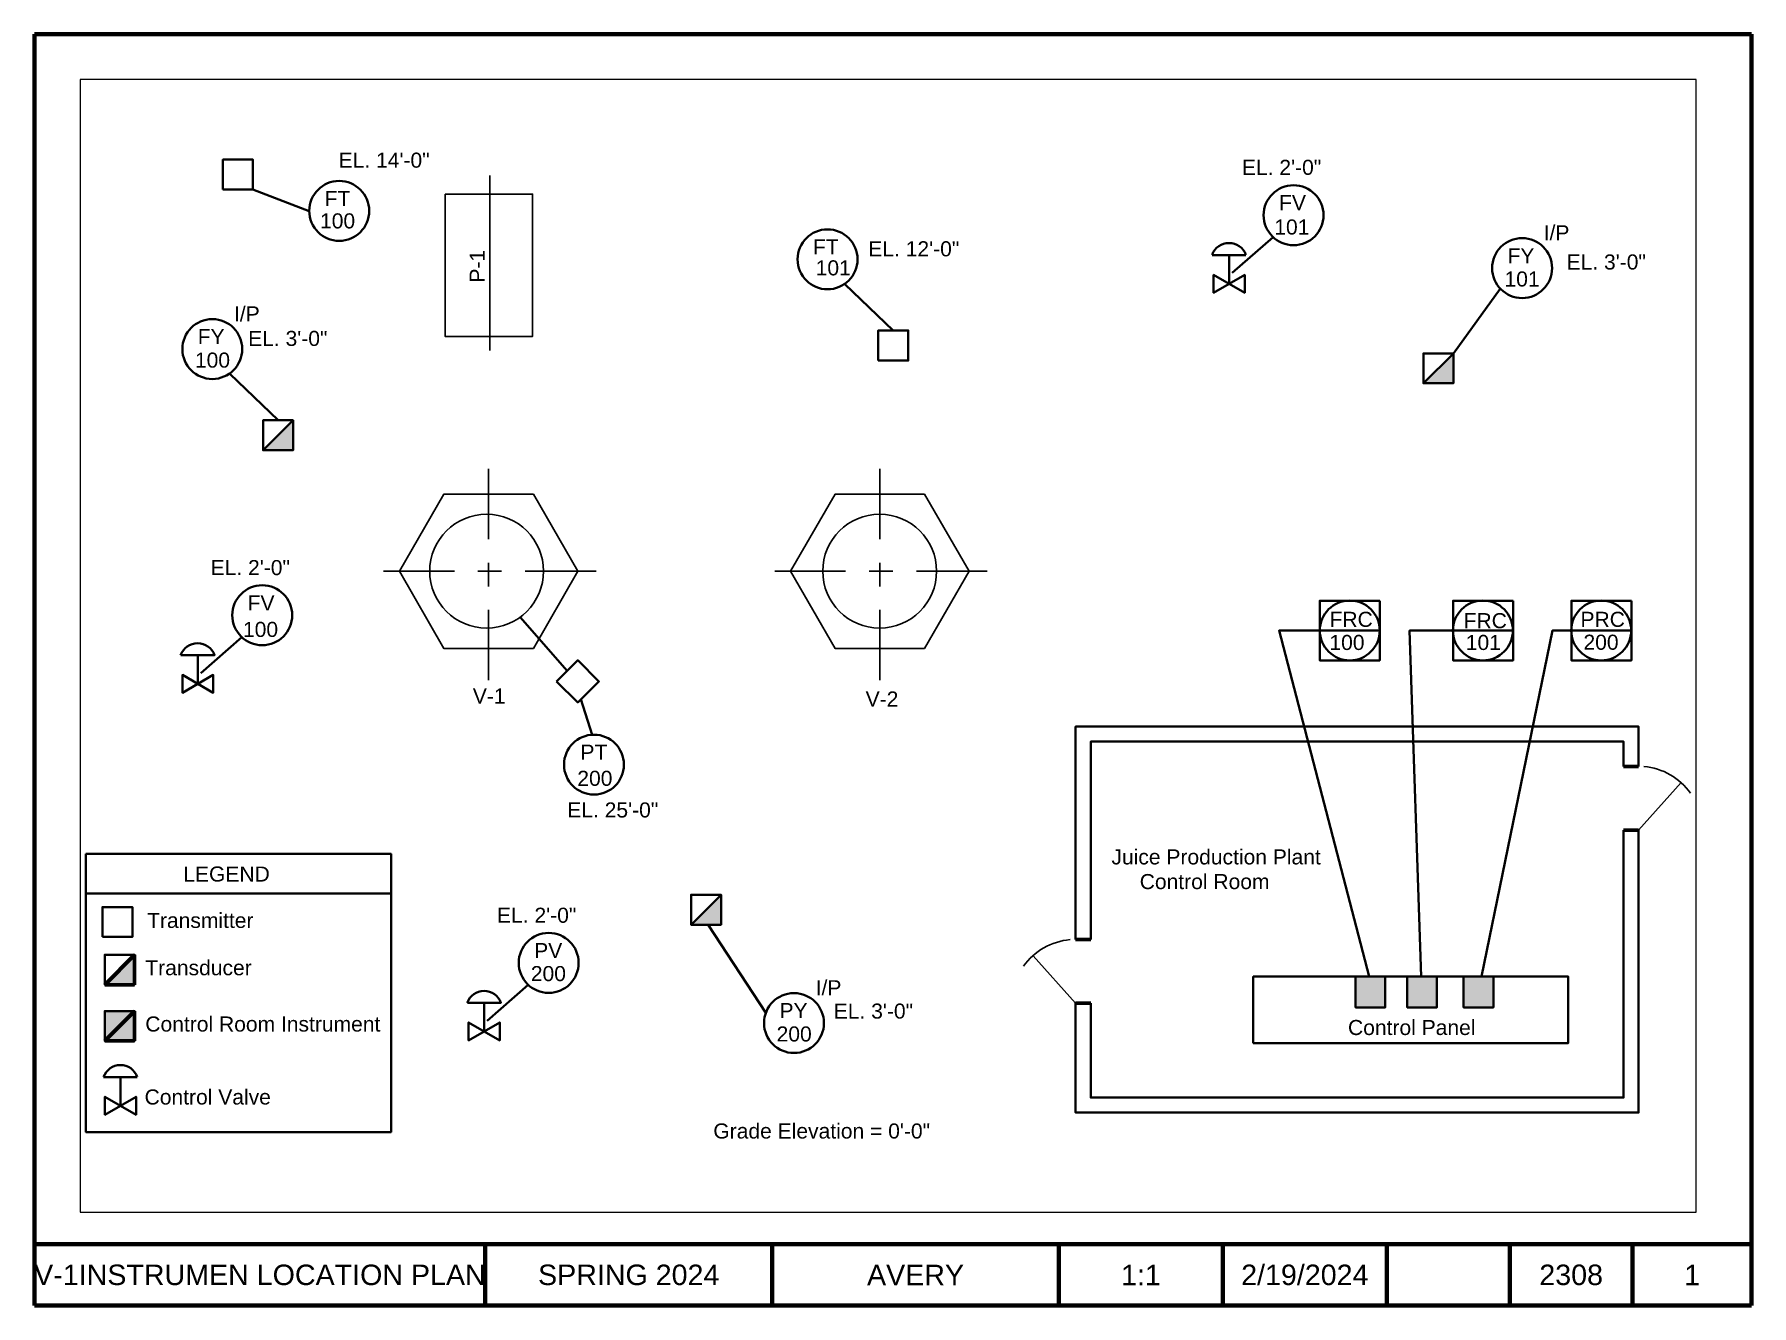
# Paper-space layout '1' of a CAD drawing. Header units: inches. Extents: x 0 to 10.5, y 0.1 to 7.8.
# The model-space entities are those that its viewports show. They can reach past a viewport. Long polylines and large blocks are cut down to what shows.
import ezdxf

# ---------------------------------------------------------------- set-up
doc = ezdxf.new("R2010")
doc.units = ezdxf.units.IN
doc.header["$MEASUREMENT"] = 0
for name, color, linetype, lineweight in [('Border', 5, 'Continuous', 80), ('Object', 1, 'Continuous', 60), ('Text', 7, 'Continuous', 30)]:
    doc.layers.add(name, color=color, linetype=linetype, lineweight=lineweight)
doc.layers.add('VP', color=8, linetype='Continuous', plot=False)
doc.styles.add('PDF ArialMT', font='arial.ttf')
doc.styles.get("Standard").update_dxf_attribs({"font": 'arial.ttf'})

msp = doc.modelspace()

# ---------------------------------------------------------------- hatches: boundary and pattern name
at = {"layer": 'Object'}
h = msp.add_hatch(color=256, dxfattribs=at)
h.dxf.hatch_style = 1
h.paths.add_polyline_path([(3.227, 7.845), (2.977, 7.594), (3.227, 7.594)])
h.paths.add_polyline_path([(6.799, 3.884), (6.548, 3.634), (6.799, 3.634)])
h.paths.add_polyline_path([(1.905, 2.913), (1.656, 2.913), (1.656, 2.664)])
h.paths.add_polyline_path([(1.905, 2.913), (1.656, 2.664), (1.905, 2.664)], flags=17)
h.paths.add_polyline_path([(12.341, 3.201), (12.093, 3.201), (12.093, 2.944), (12.341, 2.944)])
h.paths.add_polyline_path([(12.772, 3.201), (12.524, 3.201), (12.524, 2.944), (12.772, 2.944)])
h.paths.add_polyline_path([(13.243, 3.201), (12.995, 3.201), (12.995, 2.944), (13.243, 2.944)])
h.paths.add_polyline_path([(12.91, 8.403), (12.659, 8.154), (12.91, 8.154)])
h.paths.add_polyline_path([(1.905, 3.383), (1.656, 3.133), (1.905, 3.133)])
h = msp.add_hatch(color=256, dxfattribs=at)
h.dxf.hatch_style = 1
h.paths.add_polyline_path([(1.905, 3.383), (1.656, 3.133), (1.905, 3.133)])
h.paths.add_polyline_path([(1.905, 2.913), (1.656, 2.913), (1.656, 2.664)])
h.paths.add_polyline_path([(1.905, 2.913), (1.656, 2.664), (1.905, 2.664)], flags=17)

# ---------------------------------------------------------------- linework, layer by layer
for p, q in [((1.905, 3.383), (1.656, 3.133)), ((1.905, 3.133), (1.905, 3.383)), ((1.656, 3.133), (1.905, 3.133)), ((1.656, 2.664), (1.905, 2.913)), ((1.905, 2.913), (1.905, 2.664)), ((1.905, 2.664), (1.656, 2.664))]:
    msp.add_line(p, q, dxfattribs=at)
at = {"layer": 'Object', "lineweight": 40}
for points in [[(2.642, 9.77), (2.892, 9.77), (2.892, 10.021), (2.642, 10.021)], [(8.11, 8.343), (8.36, 8.343), (8.36, 8.594), (8.11, 8.594)], [(12.295, 6.338), (12.295, 5.84), (11.795, 5.84), (11.795, 6.338)], [(13.407, 6.338), (13.407, 5.84), (12.907, 5.84), (12.907, 6.338)], [(14.395, 6.338), (14.395, 5.84), (13.894, 5.84), (13.894, 6.338)], [(5.425, 5.665), (5.602, 5.842), (5.779, 5.665), (5.602, 5.489)], [(1.498, 4.225), (4.045, 4.225), (4.045, 1.903), (1.498, 1.903)], [(1.636, 3.532), (1.887, 3.532), (1.887, 3.781), (1.636, 3.781)], [(11.24, 2.646), (13.868, 2.646), (13.868, 3.201), (11.24, 3.201)]]:
    msp.add_lwpolyline(points, close=True, dxfattribs=at)
at = {"layer": 'Object', "lineweight": 30}
for points in [[(4.868, 9.889), (4.868, 8.427)], [(4.859, 7.438), (4.859, 6.852)], [(8.124, 7.438), (8.124, 6.852)], [(4.859, 6.655), (4.859, 6.458)], [(8.124, 6.655), (8.124, 6.458)], [(3.981, 6.584), (4.573, 6.584)], [(4.769, 6.584), (4.966, 6.584)], [(5.163, 6.584), (5.755, 6.584)], [(7.247, 6.584), (7.837, 6.584)], [(8.034, 6.584), (8.231, 6.584)], [(8.428, 6.584), (9.02, 6.584)], [(4.859, 6.261), (4.859, 5.674)], [(8.124, 6.261), (8.124, 5.674)], [(14.455, 4.423), (14.809, 4.82)], [(9.757, 2.978), (9.403, 3.374)]]:
    msp.add_lwpolyline(points, dxfattribs=at)
at = {"layer": 'Object', "lineweight": 40}
for points in [[(2.892, 9.77), (3.362, 9.591)], [(11.405, 9.373), (11.063, 9.074)], [(10.897, 9.224), (11.178, 9.224)], [(11.038, 9.224), (11.038, 8.984), (11.168, 8.909), (11.168, 9.058), (11.038, 8.984), (10.909, 9.058), (10.909, 8.909), (11.038, 8.984)], [(7.831, 8.981), (8.235, 8.594)], [(13.301, 8.942), (12.91, 8.403), (12.659, 8.154), (12.659, 8.403), (12.91, 8.403), (12.91, 8.154), (12.659, 8.154)], [(2.698, 8.232), (3.102, 7.845)], [(2.977, 7.594), (3.227, 7.594), (3.227, 7.845), (2.977, 7.845), (2.977, 7.594), (3.227, 7.845)], [(5.123, 6.201), (5.514, 5.754)], [(2.799, 6.034), (2.456, 5.734)], [(12.207, 3.201), (11.455, 6.089), (11.795, 6.089), (12.295, 6.089)], [(12.641, 3.201), (12.544, 6.089), (12.907, 6.089), (13.407, 6.089)], [(13.143, 3.201), (13.736, 6.089), (13.894, 6.089), (14.395, 6.089)], [(2.431, 5.885), (2.431, 5.645), (2.561, 5.57), (2.561, 5.719), (2.431, 5.645), (2.303, 5.719), (2.303, 5.57), (2.431, 5.645)], [(5.724, 5.219), (5.629, 5.517)], [(14.455, 4.955), (14.455, 5.288), (9.757, 5.288), (9.757, 3.509)], [(14.33, 4.955), (14.33, 5.163), (9.883, 5.163), (9.883, 3.509)], [(9.757, 2.978), (9.757, 2.065), (14.455, 2.065), (14.455, 4.423)], [(9.883, 2.978), (9.883, 2.191), (14.33, 2.191), (14.33, 4.423)], [(1.498, 3.894), (4.045, 3.894)], [(6.548, 3.634), (6.799, 3.634), (6.799, 3.884), (6.548, 3.884), (6.548, 3.634), (6.799, 3.884)], [(6.69, 3.634), (7.173, 2.899)], [(1.656, 3.133), (1.905, 3.133), (1.905, 3.383), (1.656, 3.383), (1.656, 3.133), (1.905, 3.383)], [(12.341, 3.201), (12.341, 2.944), (12.093, 2.944), (12.093, 3.201)], [(12.772, 3.201), (12.772, 2.944), (12.524, 2.944), (12.524, 3.201)], [(13.243, 3.201), (13.243, 2.944), (12.995, 2.944), (12.995, 3.201)], [(5.19, 3.133), (4.847, 2.832)], [(1.656, 2.664), (1.905, 2.664), (1.905, 2.913), (1.656, 2.913), (1.656, 2.664), (1.656, 2.913), (1.905, 2.913)], [(4.822, 2.983), (4.822, 2.743), (4.952, 2.668), (4.952, 2.818), (4.822, 2.743), (4.692, 2.818), (4.692, 2.668), (4.822, 2.743)], [(1.646, 2.362), (1.927, 2.362)], [(1.787, 2.362), (1.787, 2.123), (1.917, 2.048), (1.917, 2.198), (1.787, 2.123), (1.657, 2.198), (1.657, 2.048), (1.787, 2.123)]]:
    msp.add_lwpolyline(points, dxfattribs=at)
at = {"layer": 'Object', "lineweight": 25}
msp.add_lwpolyline([(4.496, 9.732), (5.225, 9.732), (5.225, 8.545), (4.496, 8.545)], close=True, dxfattribs=at)
at = {"layer": 'Object', "lineweight": 30}
for points in [[(4.114, 6.584), (4.486, 5.939), (5.232, 5.939), (5.603, 6.584), (5.232, 7.228), (4.486, 7.228)], [(7.379, 6.584), (7.752, 5.939), (8.496, 5.939), (8.869, 6.584), (8.496, 7.228), (7.752, 7.228)]]:
    msp.add_lwpolyline(points, close=True, dxfattribs=at)
at = {"layer": 'Object', "lineweight": 40}
for points in [[(2.291, 5.885), (2.572, 5.885, 0.69813), (2.289, 5.885)], [(4.682, 2.983), (4.962, 2.983, 0.69813), (4.68, 2.983)]]:
    msp.add_lwpolyline(points, format="xyb", dxfattribs=at)
at = {"layer": 'Object', "lineweight": 60}
for points in [[(14.33, 4.955), (14.455, 4.955)], [(14.33, 4.423), (14.455, 4.423)], [(9.883, 3.509), (9.757, 3.509)], [(9.883, 2.978), (9.757, 2.978)]]:
    msp.add_lwpolyline(points, dxfattribs=at)
at = {"layer": 'Object', "lineweight": 40}
for centre in [(3.612, 9.592), (11.576, 9.556), (7.687, 9.188), (13.483, 9.115), (2.553, 8.439), (2.97, 6.217), (12.045, 6.09), (13.156, 6.09), (14.143, 6.09), (5.738, 4.97), (5.36, 3.315), (7.407, 2.813)]:
    msp.add_circle(centre, 0.25, dxfattribs=at)
at = {"layer": 'Object', "lineweight": 25}
for centre in [(4.842, 6.585), (8.122, 6.585)]:
    msp.add_circle(centre, 0.475, dxfattribs=at)
at = {"layer": 'Object', "lineweight": 40}
for centre in [(11.037, 9.174), (1.786, 2.312)]:
    msp.add_arc(centre, 0.15, 20.1599, 159.8401, dxfattribs=at)
at = {"layer": 'Object', "lineweight": 30}
for centre, start, end in [((14.454, 4.424), 35.3156, 85.0781), ((9.756, 2.979), 94.9219, 144.6844)]:
    msp.add_arc(centre, 0.532, start, end, dxfattribs=at)
at = {"layer": 'Object'}
for points in [[(12.91, 8.403), (12.91, 8.154), (12.659, 8.154)], [(3.227, 7.845), (3.227, 7.594), (2.977, 7.594)], [(6.799, 3.884), (6.799, 3.634), (6.548, 3.634)], [(1.905, 3.383), (1.905, 3.133), (1.656, 3.133)], [(12.341, 3.201), (12.093, 3.201), (12.341, 2.944)], [(12.093, 3.201), (12.341, 2.944), (12.093, 2.944)], [(12.772, 3.201), (12.524, 3.201), (12.772, 2.944)], [(12.524, 3.201), (12.772, 2.944), (12.524, 2.944)], [(13.243, 3.201), (12.995, 3.201), (13.243, 2.944)], [(12.995, 3.201), (13.243, 2.944), (12.995, 2.944)], [(1.905, 2.913), (1.656, 2.913), (1.905, 2.664)], [(1.656, 2.913), (1.905, 2.664), (1.656, 2.664)]]:
    msp.add_solid(points, dxfattribs=at)

# ---------------------------------------------------------------- texts
at = {"layer": 'Text', "attachment_point": 4, "style": 'PDF ArialMT'}
for s, insert, char_height in [('EL. 14\'-0"', (3.607, 10.015), 0.1257), ('EL. 2\'-0"', (11.145, 9.955), 0.1257), ('FT', (3.49, 9.696), 0.1257), ('FV', (11.455, 9.661), 0.1257), ('100', (3.452, 9.508), 0.1257), ('101', (11.415, 9.457), 0.1257), ('I/P', (13.663, 9.409), 0.1257), ('FT', (7.565, 9.292), 0.1257), ('EL. 12\'-0"', (8.027, 9.275), 0.1257), ('101', (7.588, 9.116), 0.1257), ('FY', (13.361, 9.218), 0.1257), ('EL. 3\'-0"', (13.854, 9.165), 0.1257), ('101', (13.336, 9.023), 0.1257), ('I/P', (2.734, 8.732), 0.1257), ('FY', (2.432, 8.543), 0.125), ('EL. 3\'-0"', (2.852, 8.527), 0.1257), ('100', (2.408, 8.346), 0.1257), ('EL. 2\'-0"', (2.539, 6.614), 0.1257), ('FV', (2.848, 6.32), 0.1257), ('100', (2.809, 6.098), 0.1257), ('FRC', (11.876, 6.182), 0.1257), ('FRC', (12.995, 6.171), 0.1257), ('PRC', (13.97, 6.182), 0.1257), ('100', (11.875, 5.989), 0.1257), ('101', (13.013, 5.989), 0.1257), ('200', (13.995, 5.991), 0.1257), ('V-1', (4.727, 5.543), 0.1257), ('V-2', (8.005, 5.518), 0.1257), ('PT', (5.625, 5.074), 0.1257), ('200', (5.599, 4.855), 0.1257), ('EL. 25\'-0"', (5.515, 4.591), 0.1257), ('Juice Production Plant', (10.056, 4.199), 0.1257), ('LEGEND', (2.311, 4.056), 0.1257), ('Control Room', (10.292, 3.993), 0.1257), ('Transmitter', (2.009, 3.669), 0.1257), ('EL. 2\'-0"', (4.929, 3.712), 0.1257), ('PV', (5.239, 3.418), 0.1257), ('Transducer', (1.994, 3.274), 0.1257), ('200', (5.211, 3.225), 0.1257), ('I/P', (7.588, 3.107), 0.1257), ('Control Room Instrument', (1.994, 2.804), 0.1257), ('PY', (7.286, 2.917), 0.1257), ('EL. 3\'-0"', (7.739, 2.912), 0.1257), ('200', (7.262, 2.721), 0.1257), ('Control Panel', (12.03, 2.775), 0.1257), ('Control Valve', (1.988, 2.195), 0.1257), ('Grade Elevation = 0\'-0"', (6.734, 1.911), 0.1257)]:
    msp.add_mtext(s, dxfattribs=dict(at, insert=insert, char_height=char_height))
at = {"layer": 'Text', "insert": (4.764, 8.994), "char_height": 0.1257, "attachment_point": 4, "rotation": 90, "style": 'PDF ArialMT'}
msp.add_mtext('P-1 ', dxfattribs=at)

psp = doc.layouts.new('1')

# ---------------------------------------------------------------- linework, layer by layer
at = {"layer": 'Border'}
for p, q in [((0.008, 0.053), (0.008, 7.812)), ((0.008, 7.812), (10.484, 7.812)), ((10.484, 7.812), (10.484, 0.053)), ((0.008, 0.428), (10.484, 0.428)), ((2.758, 0.053), (2.758, 0.428)), ((4.508, 0.053), (4.508, 0.428)), ((6.258, 0.053), (6.258, 0.428)), ((7.258, 0.053), (7.258, 0.428)), ((8.258, 0.053), (8.258, 0.428)), ((9.008, 0.053), (9.008, 0.428)), ((9.758, 0.053), (9.758, 0.428)), ((0.008, 0.053), (10.484, 0.053))]:
    psp.add_line(p, q, dxfattribs=at)

# ---------------------------------------------------------------- texts
at = {"layer": 'Text', "char_height": 0.125, "attachment_point": 5}
for s, width, insert in [('V-1INSTRUMEN LOCATION PLAN', 2.75, (1.383, 0.24)), ('SPRING 2024', 1.75, (3.633, 0.24)), ('AVERY', 1.75, (5.383, 0.24)), ('1:1', 1, (6.758, 0.24)), ('2/19/2024', 1, (7.758, 0.24)), ('2308', 0.75, (9.383, 0.24)), ('1', 0.7258, (10.121, 0.24))]:
    psp.add_mtext_dynamic_manual_height_columns(s, width=width, gutter_width=0.625, heights=[0], dxfattribs=dict(at, insert=insert))

# ---------------------------------------------------------------- viewports
at = {"layer": 'VP'}
psp.add_viewport(center=(5.216, 4.08), size=(9.861, 6.91206), view_center_point=(8.193, 5.962), view_height=9.45366, dxfattribs=at)

doc.saveas('drawing.dxf')
